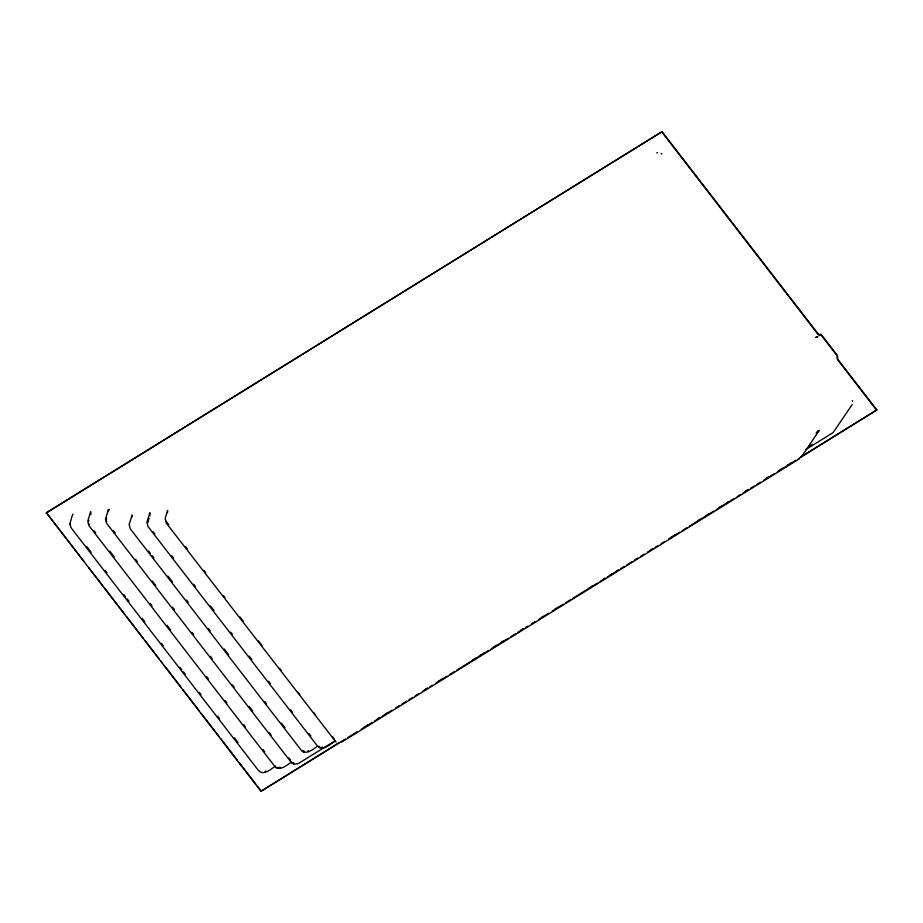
<?xml version="1.0" encoding="UTF-8"?>
<svg xmlns="http://www.w3.org/2000/svg" width="923" height="923" viewBox="0 0 923 923"><rect width="100%" height="100%" fill="white"/><g stroke="black" fill="none" stroke-linecap="round" stroke-linejoin="round"><path stroke-width="1.38" d="M72.179 515.726L69.952 523.71L71.083 527.794L258.325 770.324C263.309 776.416 271.12 768.871 275.389 766.194M69.894 524.518L69.952 523.71M106.387 519.337L106.653 518.241M88.723 521.057L88.908 520.457M148.072 521.495L147.888 522.083L149.088 518.288M109.272 509.981L109.456 509.381M345.41 739.058L260.955 791.323L46.335 512.715L662.045 131.677L817.916 333.572A2.469 0.992 58.2 0 0 819.855 334.495A2.469 0.992 58.2 0 1 821.851 335.326L836.711 354.582A2.481 0.992 58.2 0 1 837.519 355.99L837.669 357.582A2.469 0.992 58.2 0 0 837.657 358.366L837.865 359.047A2.469 0.992 58.2 0 0 838.672 360.455L876.85 409.904L798.326 458.777M260.955 791.323L339.479 742.461M46.15 513.096L662.045 131.677M805.571 449.709L833.157 432.552L852.137 404.643M72.548 514.815L73.009 514.134M816.163 433.268L817.72 430.949M801.349 456.989L819.186 430.441L817.766 431.791M291.599 761.971C287.434 764.729 279.461 772.124 274.558 766.078L88.862 525.545L87.754 521.207L90.708 511.677L90.823 514.665M316.935 746.557C313.012 749.418 305.536 755.672 301.025 749.961L130.27 528.798L129.174 524.449L132.127 514.93L132.012 517.065M808.744 446.651L812.413 444.378M335.418 740.661L297.933 763.783L294.402 764.14L291.333 762.513L106.595 523.329L105.499 518.98L108.453 509.461L108.337 511.596M335.418 740.927C330.884 743.5 322.589 752.153 317.224 745.738L148.015 526.572L146.919 522.233L149.872 512.703L149.988 515.692M363.962 727.301L367.631 725.028M377.426 718.971L379.872 717.459M384.764 714.425L387.222 712.914M425.168 689.435L427.614 687.912M438.633 681.093L442.302 678.82M472.899 659.887L476.58 657.614M480.248 655.342L483.917 653.069M493.713 647.011L496.159 645.489M501.062 642.466L503.508 640.943M520.641 630.34L523.087 628.828M541.455 617.464L543.901 615.953M554.919 609.134L558.588 606.861M589.186 587.916L592.866 585.644M602.661 579.586L605.107 578.075M609.999 575.041L612.445 573.529M616.126 571.256L618.572 569.745M650.392 550.05L652.838 548.527M671.206 537.163L674.875 534.89M698.134 520.503L701.803 518.23M705.484 515.957L709.152 513.684M718.948 507.627L721.394 506.104M726.286 503.081L728.732 501.558M745.876 490.955L748.322 489.444M766.678 478.079L769.136 476.568M780.143 469.749L783.823 467.476M787.492 465.204L791.161 462.931M800.956 456.873L876.85 409.904M347.867 737.546L357.651 731.478M361.331 729.205L365 726.932M367.446 725.42L372.35 722.386M374.796 720.875L379.688 717.84M382.134 716.329L391.929 710.272M395.598 707.999L399.278 705.726M401.724 704.214L406.616 701.18M409.062 699.669L412.743 697.396M415.188 695.873L418.857 693.6M422.538 691.327L426.207 689.054M429.876 686.781L432.322 685.27M436.002 682.997L439.671 680.724M443.34 678.451L447.009 676.178M449.466 674.667L454.358 671.632M456.804 670.121L473.949 659.518M477.618 657.245L481.287 654.972M483.733 653.461L488.636 650.427M491.082 648.915L508.215 638.301M510.661 636.789L515.565 633.755M518.011 632.243L522.903 629.209M525.36 627.698L527.806 626.186M531.475 623.913L535.144 621.64M538.824 619.368L542.493 617.095M544.939 615.583L548.608 613.31M552.289 611.038L555.958 608.765M559.626 606.492L563.307 604.219M565.753 602.696L570.645 599.673M573.091 598.162L590.235 587.547M592.681 586.036L597.573 583.001M600.019 581.49L604.923 578.456M607.369 576.944L617.164 570.887M620.833 568.614L624.502 566.341M626.959 564.83L631.851 561.795M634.297 560.284L637.966 558.011M640.424 556.488L644.092 554.215M647.761 551.942L651.43 549.67M655.111 547.397L657.557 545.885M661.226 543.612L664.895 541.34M668.575 539.067L672.244 536.794M674.69 535.282L679.593 532.248M682.039 530.737L686.931 527.702M689.377 526.191L699.173 520.134M702.841 517.861L706.522 515.588M708.968 514.076L713.86 511.042M716.317 509.531L733.45 498.916M737.119 496.643L740.788 494.37M743.246 492.859L748.138 489.825M750.584 488.313L754.253 486.04M756.71 484.529L760.379 482.256M764.048 479.983L767.728 477.71M770.174 476.199L773.843 473.926M777.512 471.653L781.193 469.38M784.862 467.107L788.53 464.834M790.976 463.311L795.88 460.289M341.798 742L799.433 458.789M265.12 771.386L265.755 771.063M307.821 751.034L308.455 750.711M817.951 336.826L815.794 337.403L816.867 337.195M817.374 336.93L816.07 337.345M657.649 152.733L656.772 152.872M280.546 767.428L278.377 767.451M321.781 747.215L322.508 747.203M303.794 751.98L302.317 751.207M293.526 763.886L292.049 763.102M277.327 768.098L275.85 767.325M320.004 747.768L319.231 747.434M303.459 750.826L304.117 751.114M293.191 762.733L293.849 763.021M661.953 153.956L661.18 153.472M319.058 746.234L319.658 746.615M336.087 742.15L166.267 523.076L165.159 518.438L167.617 510.488L167.501 512.623M661.86 132.058L817.732 333.964A3.404 1.361 58.2 0 0 820.397 335.234A1.546 0.623 58.2 0 1 821.666 335.718L836.526 354.963A1.546 0.623 58.2 0 1 837.184 356.624L837.115 356.889A3.404 1.361 58.2 0 0 838.488 360.847L876.665 410.285M167.028 522.533L168.794 524.818M185.488 546.451L187.254 548.724M203.948 570.356L205.714 572.629M223.297 595.404L225.05 597.689M239.992 617.037L243.51 621.594M258.452 640.954L261.97 645.5M279.554 668.275L281.307 670.56M298.014 692.192L299.767 694.465M313.832 712.683L315.597 714.956M332.303 736.6L334.057 738.873M153.16 531.729L154.926 534.013M171.666 555.692L173.432 557.977M193.703 584.236L195.468 586.52M210.444 605.926L213.974 610.484M230.715 632.174L232.481 634.459M249.222 656.149L251.864 659.576M268.616 681.255L270.37 683.539M290.641 709.799L292.406 712.083M309.147 733.773L310.913 736.046M148.615 551.043L150.38 553.315M152.133 555.6L153.899 557.873M167.986 576.114L172.382 581.813M186.469 600.054L188.223 602.338M208.471 628.563L210.225 630.836M224.312 649.077L228.708 654.776M264.797 701.515L266.551 703.799M281.515 723.182L285.034 727.739M113.506 530.76L115.271 533.044M135.531 559.292L137.296 561.576M152.272 580.982L155.802 585.54M172.543 607.23L174.309 609.515M191.926 632.336L193.692 634.62M210.432 656.299L212.198 658.584M232.458 684.831L234.223 687.116M249.198 706.522L252.729 711.079M269.47 732.77L271.224 735.054M288.853 757.875L290.618 760.16M93.996 530.69L95.761 532.975M109.837 551.204L114.233 556.904M150.322 603.642L152.076 605.926M167.04 625.309L170.559 629.867M206.648 676.605L208.402 678.878M225.131 700.545L226.885 702.818M243.614 724.474L245.368 726.759M262.974 749.557L264.728 751.841M86.762 546.589L91.158 552.289M105.234 570.506L106.987 572.779M123.694 594.412L125.447 596.685M127.201 598.969L128.966 601.242M142.154 618.329L144.784 621.744M161.49 643.377L163.244 645.65M179.95 667.283L181.704 669.567M183.469 671.84L185.223 674.113M199.287 692.331L201.041 694.615M217.747 716.248L219.501 718.521M234.454 737.881L237.972 742.438M48.1 514.988L84.189 561.738M88.585 567.449L102.672 585.69M104.437 587.974L124.686 614.199M126.439 616.472L143.169 638.139M144.934 640.424L159.021 658.664M160.775 660.949L162.54 663.222M164.294 665.506L181.023 687.174M182.789 689.458L199.518 711.114M201.272 713.398L218.878 736.208M220.643 738.481L237.373 760.148M239.126 762.433L255.856 784.1M257.621 786.373L261.14 790.942M166.313 521.276L166.625 521.945M88.908 523.756L89.196 524.391M852.61 401.424L852.367 400.594M106.468 520.86L106.653 521.53M92.392 509.254L92.392 509.254M169.301 508.065L169.301 508.065M110.137 507.039L110.137 507.039M151.557 510.281L151.557 510.281"/></g></svg>
